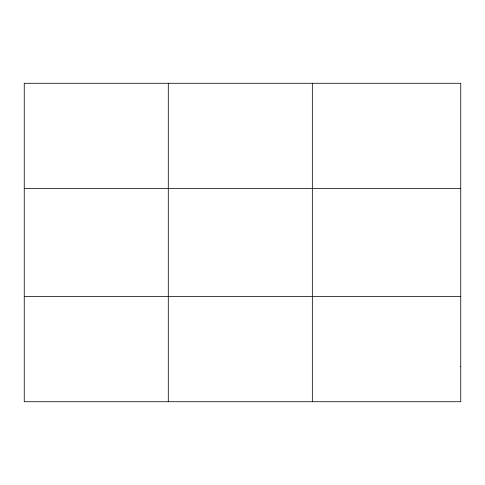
<?xml version="1.0" encoding="UTF-8"?>
<svg xmlns="http://www.w3.org/2000/svg" width="485" height="485" viewBox="0 0 485 485"><rect width="100%" height="100%" fill="white"/><g stroke="black" fill="none" stroke-linecap="round" stroke-linejoin="round"><path stroke-width="0.73" d="M168.295 83.281L168.295 401.719M312.34 83.281L312.34 401.719M24.25 188.368L460.75 188.368M24.25 296.632L460.75 296.632M460.75 366.69L460.75 401.719L24.25 401.719L24.25 83.281L460.75 83.281L460.75 366.69"/></g></svg>
